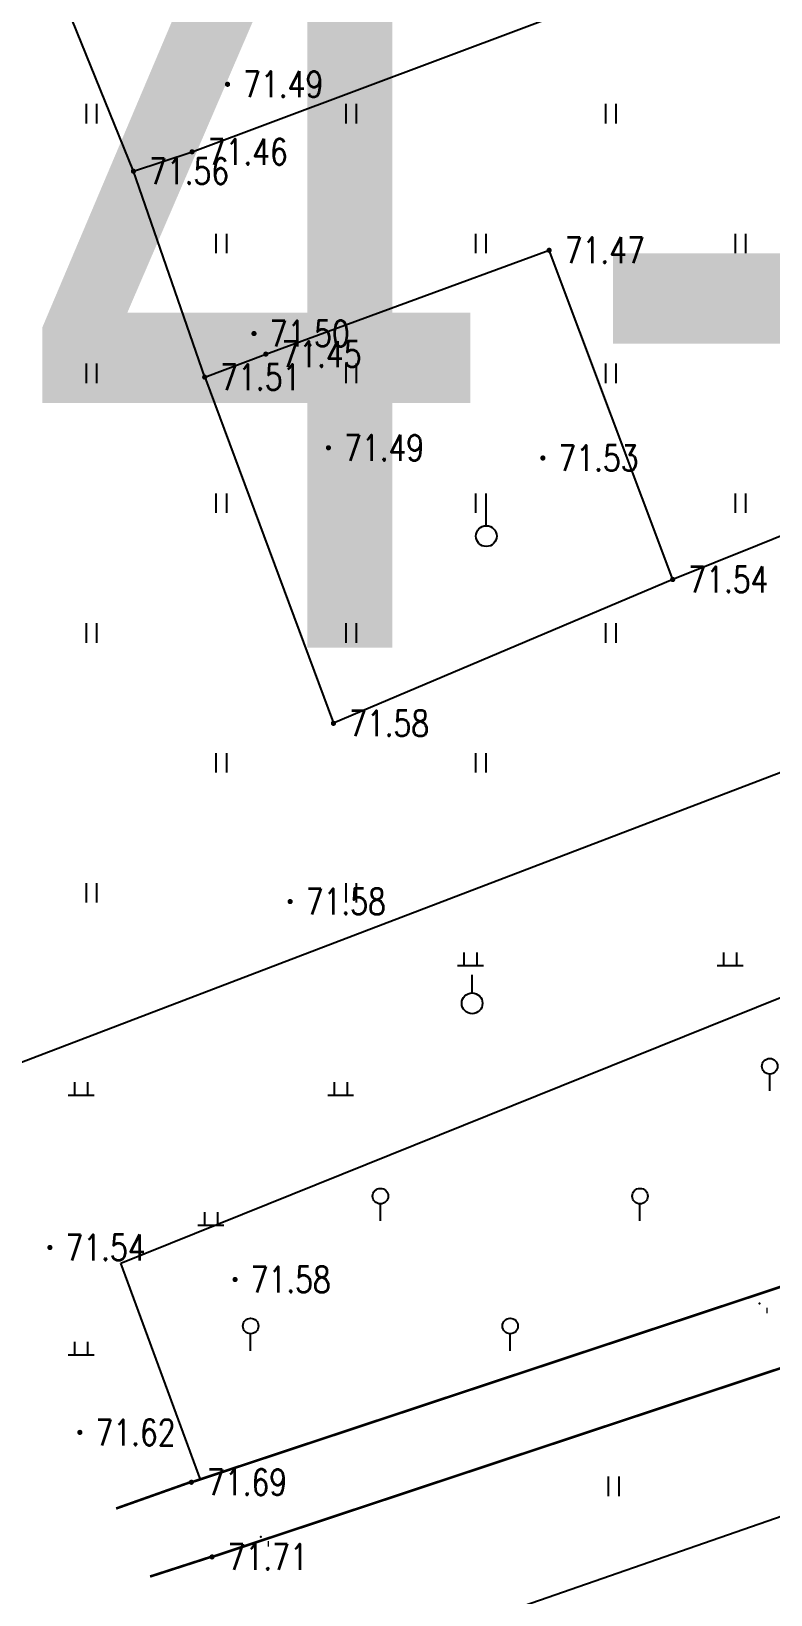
# Model space of a CAD drawing. Extents: x 10519 to 17598, y -625 to 2857.
# Drawn here: x 13729.2 to 13757.7, y 994.1 to 1054.3 of the extents above; entities that cross this region are included whole.
import ezdxf
from ezdxf.enums import TextEntityAlignment as Align

# ---------------------------------------------------------------- set-up
doc = ezdxf.new("R2010")
doc.units = 0
doc.header["$MEASUREMENT"] = 0
for name, pattern in [('CENTER', [2, 1.25, -0.25, 0.25, -0.25]), ('CENTERX2', [4, 2.5, -0.5, 0.5, -0.5]), ('X3', [5, 4, -1])]:
    doc.linetypes.add(name, pattern=pattern)
doc.layers.get('0').update_dxf_attribs({"linetype": 'CONTINUOUS'})
for name, color, linetype in [('0-现状单位', 7, 'CONTINUOUS'), ('00000衢化东路中线', 1, 'CENTER'), ('00000道路边线', 2, 'CONTINUOUS'), ('0000原地形', 252, 'CONTINUOUS'), ('ASSIST', 252, 'CONTINUOUS'), ('GCD', 224, 'CONTINUOUS')]:
    doc.layers.add(name, color=color, linetype=linetype)
doc.styles.add('HZ', font='txt8.shx', dxfattribs={"width": 0.8, "bigfont": 'hz.shx'})
doc.styles.get("Standard").update_dxf_attribs({"font": 'txt8.shx', "width": 0.8, "bigfont": 'hz.shx'})
doc.styles.add('黑体', font='SIMHEI.TTF', dxfattribs={"width": 0.8})
doc.linetypes.add('1161', pattern='A,0,[149,AAA.SHX,S=0.1,R=0,X=0,Y=0],-1.6', length=1.6)

# ---------------------------------------------------------------- blocks, each defined once
blk = doc.blocks.new('GC200')
at = {"linetype": 'Continuous', "const_width": 0.2, "flags": 128}
blk.add_lwpolyline([(-0.1, 0, 1), (0.1, 0, 1)], format="xyb", close=True, dxfattribs=at)

msp = doc.modelspace()

# ---------------------------------------------------------------- linework, layer by layer
at = {"layer": '00000衢化东路中线', "color": 6, "linetype": 'CENTERX2', "ltscale": 6}
msp.add_arc((13236.988, 813.757), 600, 17.868144, 32.775163, dxfattribs=at)
msp.add_arc((13236.988, 813.757), 600, 17.868144, 32.775163, dxfattribs=at)
at = {"layer": '00000道路边线', "const_width": 0.4}
for points in [[(13756.603, 1148.308, -0.065136), (13825.178, 1003.376, 0.065136), (13756.603, 1148.308), (13576.295, 1428.357, -0.410529), (13583.517, 1462.739), (13652.854, 1508.626, -0.224647), (14318.381, 1604.23), (14655.468, 1500.221), (14721.808, 1482.843, -0.010771), (14723.879, 1482.253), (15171.602, 1344.107)], [(13722.932, 1134.042, -0.067825), (13790.915, 992.331, 0.067825), (13722.932, 1134.042, 0.414766), (13688.26, 1141.132), (13432.656, 971.971, 0.558152), (13433.473, 946.449), (13701.235, 792.911, 0.259948), (13720.713, 792.678), (13824.314, 848.824, 0.361072), (13831.443, 866.614), (13790.915, 992.331)], [(13739.366, 1137.21, -0.065136), (13805.667, 997.086, 0.065136), (13739.366, 1137.21), (13735.992, 1142.451), (13739.366, 1137.21)], [(13693.522, 1138.618, -0.414763), (13721.259, 1132.946, -0.067828), (13789.011, 991.717, 0.067828), (13721.259, 1132.946, 0.414763), (13693.522, 1138.618), (13435.415, 967.801, 0.558152), (13435.96, 950.787), (13704.258, 796.942, 0.259948), (13719.841, 796.755), (13824.197, 853.31, 0.361072), (13829.425, 866.356), (13789.177, 991.203)], [(13805.667, 997.086), (13841.162, 886.984, 1), (13845.921, 888.518), (13810.426, 998.621, 0.065136), (13743.57, 1139.917, -0.065136), (13810.426, 998.621)]]:
    msp.add_lwpolyline(points, format="xyb", dxfattribs=at)
at = {"layer": '0000原地形', "linetype": 'Continuous'}
for p, q in [((13735.363, 1049.616, 71.506), (13775.892, 1064.791, 71.506)), ((13735.363, 1049.616, 71.506), (13775.892, 1064.791, 71.506)), ((13733.103, 1048.869, 71.506), (13728.209, 1060.976, 71.506)), ((13733.103, 1048.869, 71.506), (13728.209, 1060.976, 71.506)), ((13733.103, 1048.869, 71.506), (13735.363, 1049.616, 71.506)), ((13733.103, 1048.869, 71.506), (13735.363, 1049.616, 71.506)), ((13735.849, 1040.941, 71.506), (13733.103, 1048.869, 71.506)), ((13735.849, 1040.941, 71.506), (13733.103, 1048.869, 71.506)), ((13738.203, 1041.827, 71.506), (13749.118, 1045.825, 71.506)), ((13738.203, 1041.827, 71.506), (13749.118, 1045.825, 71.506)), ((13753.879, 1033.148, 71.544), (13749.118, 1045.825, 71.544)), ((13753.879, 1033.148, 71.544), (13749.118, 1045.825, 71.544)), ((13777.679, 1042.748, 71.544), (13757.14, 1034.452, 71.544)), ((13777.679, 1042.748, 71.544), (13757.14, 1034.452, 71.544)), ((13735.849, 1040.941, 71.506), (13738.203, 1041.827, 71.506)), ((13735.849, 1040.941, 71.506), (13738.203, 1041.827, 71.506)), ((13735.849, 1040.941, 71.506), (13740.809, 1027.61, 71.506)), ((13735.849, 1040.941, 71.506), (13740.809, 1027.61, 71.506)), ((13757.14, 1034.452, 71.544), (13753.879, 1033.148, 71.544)), ((13757.14, 1034.452, 71.544), (13753.879, 1033.148, 71.544)), ((13753.879, 1033.148, 71.544), (13740.809, 1027.61, 71.544)), ((13753.879, 1033.148, 71.544), (13740.809, 1027.61, 71.544)), ((13723.201, 1012.436), (13776.591, 1032.802)), ((13732.618, 1006.824, 71.58), (13775.528, 1024.11, 71.58)), ((13735.7, 998.455, 71.58), (13732.618, 1006.824, 71.58))]:
    msp.add_line(p, q, dxfattribs=at)
at = {"layer": '0000原地形'}
for p, q in [((13731.296, 1050.711), (13731.296, 1051.461)), ((13731.696, 1050.711), (13731.696, 1051.461)), ((13741.296, 1050.711), (13741.296, 1051.461)), ((13741.696, 1050.711), (13741.696, 1051.461)), ((13751.296, 1050.711), (13751.296, 1051.461)), ((13751.696, 1050.711), (13751.696, 1051.461)), ((13736.296, 1045.711), (13736.296, 1046.461)), ((13736.696, 1045.711), (13736.696, 1046.461)), ((13746.296, 1045.711), (13746.296, 1046.461)), ((13746.696, 1045.711), (13746.696, 1046.461)), ((13756.296, 1045.711), (13756.296, 1046.461)), ((13756.696, 1045.711), (13756.696, 1046.461)), ((13731.296, 1040.711), (13731.296, 1041.461)), ((13731.696, 1040.711), (13731.696, 1041.461)), ((13741.296, 1040.711), (13741.296, 1041.461)), ((13741.696, 1040.711), (13741.696, 1041.461)), ((13751.296, 1040.711), (13751.296, 1041.461)), ((13751.696, 1040.711), (13751.696, 1041.461)), ((13736.296, 1035.711), (13736.296, 1036.461)), ((13736.696, 1035.711), (13736.696, 1036.461)), ((13746.296, 1035.711), (13746.296, 1036.461)), ((13746.696, 1035.711), (13746.696, 1036.461)), ((13756.296, 1035.711), (13756.296, 1036.461)), ((13756.696, 1035.711), (13756.696, 1036.461)), ((13746.697, 1035.218), (13746.697, 1035.918)), ((13746.697, 1035.218), (13746.697, 1035.918)), ((13731.296, 1030.711), (13731.296, 1031.461)), ((13731.696, 1030.711), (13731.696, 1031.461)), ((13741.296, 1030.711), (13741.296, 1031.461)), ((13741.696, 1030.711), (13741.696, 1031.461)), ((13751.296, 1030.711), (13751.296, 1031.461)), ((13751.696, 1030.711), (13751.696, 1031.461)), ((13736.296, 1025.711), (13736.296, 1026.461)), ((13736.696, 1025.711), (13736.696, 1026.461)), ((13746.296, 1025.711), (13746.296, 1026.461)), ((13746.696, 1025.711), (13746.696, 1026.461)), ((13731.296, 1020.711), (13731.296, 1021.461)), ((13731.696, 1020.711), (13731.696, 1021.461)), ((13741.296, 1020.711), (13741.296, 1021.461)), ((13741.696, 1020.711), (13741.696, 1021.461)), ((13745.837, 1018.79), (13745.837, 1018.29)), ((13746.337, 1018.79), (13746.337, 1018.29)), ((13755.837, 1018.79), (13755.837, 1018.29)), ((13756.337, 1018.79), (13756.337, 1018.29)), ((13745.587, 1018.29), (13746.587, 1018.29)), ((13755.587, 1018.29), (13756.587, 1018.29)), ((13746.151, 1017.23), (13746.151, 1017.93)), ((13746.151, 1017.23), (13746.151, 1017.93)), ((13730.837, 1013.79), (13730.837, 1013.29)), ((13731.337, 1013.79), (13731.337, 1013.29)), ((13740.837, 1013.79), (13740.837, 1013.29)), ((13741.337, 1013.79), (13741.337, 1013.29)), ((13757.618, 1013.455), (13757.618, 1014.105)), ((13730.587, 1013.29), (13731.587, 1013.29)), ((13740.587, 1013.29), (13741.587, 1013.29)), ((13742.618, 1008.455), (13742.618, 1009.105)), ((13752.618, 1008.455), (13752.618, 1009.105)), ((13735.837, 1008.79), (13735.837, 1008.29)), ((13736.337, 1008.79), (13736.337, 1008.29)), ((13735.587, 1008.29), (13736.587, 1008.29)), ((13730.837, 1003.79), (13730.837, 1003.29)), ((13731.337, 1003.79), (13731.337, 1003.29)), ((13737.618, 1003.455), (13737.618, 1004.105)), ((13747.618, 1003.455), (13747.618, 1004.105)), ((13730.587, 1003.29), (13731.587, 1003.29)), ((13751.41, 997.854), (13751.41, 998.604)), ((13751.81, 997.854), (13751.81, 998.604))]:
    msp.add_line(p, q, dxfattribs=at)
at = {"layer": '0000原地形', "linetype": '1161'}
msp.add_line((13737.854, 990.07), (13772.919, 1002.255), dxfattribs=at)
at = {"layer": '0000原地形', "linetype": 'Continuous', "const_width": 0.1, "flags": 128}
for points in [[(13806.187, 1021.77), (13774.48, 1011.217), (13759.909, 1006.535), (13735.336, 998.388)], [(13806.187, 1021.77), (13774.48, 1011.217), (13759.909, 1006.535), (13735.336, 998.388)], [(13736.082, 995.513), (13736.082, 995.513), (13736.082, 995.513), (13736.082, 995.513), (13733.744, 994.758)]]:
    msp.add_lwpolyline(points, dxfattribs=at)
at = {"layer": '0000原地形', "linetype": 'Continuous', "const_width": 0.1, "elevation": 71.712, "flags": 128}
msp.add_lwpolyline([(13736.132, 995.513), (13760.512, 1003.603), (13774.416, 1008.195), (13807.168, 1018.931)], dxfattribs=at)
msp.add_lwpolyline([(13736.132, 995.513), (13760.512, 1003.603), (13774.416, 1008.195), (13807.168, 1018.931)], dxfattribs=at)
at = {"layer": '0000原地形', "linetype": 'X3', "flags": 128}
msp.add_lwpolyline([(13732.437, 997.378, 0.1, 0.1, 0), (13735.286, 998.388, 0.1, 0.1, 0), (13735.286, 998.388, 0.1, 0.1, 0), (13735.286, 998.388, 0, 0, 0)], format="xyseb", dxfattribs=at)
at = {"layer": '0000原地形'}
for centre, major_axis, start_param, end_param in [((13746.697, 1034.818), (-0.283, 0.283), 3.926991, 10.210176), ((13746.697, 1034.818), (-0.283, 0.283), 3.926991, 10.210176), ((13746.151, 1016.83), (0.283, 0.283), 5.497787, 11.780972), ((13746.151, 1016.83), (0.283, 0.283), 5.497787, 11.780972), ((13757.618, 1014.405), (-0.212, 0.212), 3.926991, 10.210176), ((13742.618, 1009.405), (-0.212, 0.212), 3.926991, 10.210176), ((13752.618, 1009.405), (-0.212, 0.212), 3.926991, 10.210176), ((13737.618, 1004.405), (-0.212, 0.212), 3.926991, 10.210176), ((13747.618, 1004.405), (-0.212, 0.212), 3.926991, 10.210176)]:
    msp.add_ellipse(centre, major_axis=major_axis, ratio=1, start_param=start_param, end_param=end_param, dxfattribs=at)
at = {"layer": '0000原地形', "linetype": 'Continuous'}
for p in [(13757.227, 1005.274, 71.637), (13738.007, 996.293, 71.631)]:
    msp.add_point(p, dxfattribs=at)

# ---------------------------------------------------------------- block references
at = {"layer": 'ASSIST', "color": 252}
ref = msp.add_blockref('GC200', (13736.132, 995.513, 71.712), dxfattribs=dict(at, xscale=0.5, yscale=0.5, zscale=0.5))
ref.add_attrib('height', '71.71', dxfattribs={"layer": 'GCD', "linetype": 'Continuous', "height": 1, "style": 'HZ', "width": 0.8}).set_placement((13736.732, 995.513, 71.712), align=Align.MIDDLE_LEFT)
at = {"layer": 'GCD', "linetype": 'Continuous'}
ref = msp.add_blockref('GC200', (13736.73, 1052.215, 71.486), dxfattribs=dict(at, xscale=0.5, yscale=0.5, zscale=0.5))
ref.add_attrib('height', '71.49', dxfattribs={"linetype": 'Continuous', "height": 1, "style": 'HZ', "width": 0.8}).set_placement((13737.33, 1052.215, 71.486), align=Align.MIDDLE_LEFT)
ref = msp.add_blockref('GC200', (13736.73, 1052.215, 71.486), dxfattribs=dict(at, xscale=0.5, yscale=0.5, zscale=0.5))
ref.add_attrib('height', '71.49', dxfattribs={"linetype": 'Continuous', "height": 1, "style": 'HZ', "width": 0.8}).set_placement((13737.33, 1052.215, 71.486), align=Align.MIDDLE_LEFT)
ref = msp.add_blockref('GC200', (13735.363, 1049.616, 71.461), dxfattribs=dict(at, xscale=0.5, yscale=0.5, zscale=0.5))
ref.add_attrib('height', '71.46', dxfattribs={"linetype": 'Continuous', "height": 1, "style": 'HZ', "width": 0.8}).set_placement((13735.963, 1049.616, 71.461), align=Align.MIDDLE_LEFT)
ref = msp.add_blockref('GC200', (13735.363, 1049.616, 71.461), dxfattribs=dict(at, xscale=0.5, yscale=0.5, zscale=0.5))
ref.add_attrib('height', '71.46', dxfattribs={"linetype": 'Continuous', "height": 1, "style": 'HZ', "width": 0.8}).set_placement((13735.963, 1049.616, 71.461), align=Align.MIDDLE_LEFT)
ref = msp.add_blockref('GC200', (13733.103, 1048.869, 71.556), dxfattribs=dict(at, xscale=0.5, yscale=0.5, zscale=0.5))
ref.add_attrib('height', '71.56', dxfattribs={"linetype": 'Continuous', "height": 1, "style": 'HZ', "width": 0.8}).set_placement((13733.703, 1048.869, 71.556), align=Align.MIDDLE_LEFT)
ref = msp.add_blockref('GC200', (13733.103, 1048.869, 71.556), dxfattribs=dict(at, xscale=0.5, yscale=0.5, zscale=0.5))
ref.add_attrib('height', '71.56', dxfattribs={"linetype": 'Continuous', "height": 1, "style": 'HZ', "width": 0.8}).set_placement((13733.703, 1048.869, 71.556), align=Align.MIDDLE_LEFT)
ref = msp.add_blockref('GC200', (13749.118, 1045.825, 71.466), dxfattribs=dict(at, xscale=0.5, yscale=0.5, zscale=0.5))
ref.add_attrib('height', '71.47', dxfattribs={"linetype": 'Continuous', "height": 1, "style": 'HZ', "width": 0.8}).set_placement((13749.718, 1045.825, 71.466), align=Align.MIDDLE_LEFT)
ref = msp.add_blockref('GC200', (13749.118, 1045.825, 71.466), dxfattribs=dict(at, xscale=0.5, yscale=0.5, zscale=0.5))
ref.add_attrib('height', '71.47', dxfattribs={"linetype": 'Continuous', "height": 1, "style": 'HZ', "width": 0.8}).set_placement((13749.718, 1045.825, 71.466), align=Align.MIDDLE_LEFT)
ref = msp.add_blockref('GC200', (13737.748, 1042.618, 71.496), dxfattribs=dict(at, xscale=0.5, yscale=0.5, zscale=0.5))
ref.add_attrib('height', '71.50', dxfattribs={"linetype": 'Continuous', "height": 1, "style": 'HZ', "width": 0.8}).set_placement((13738.348, 1042.618, 71.496), align=Align.MIDDLE_LEFT)
ref = msp.add_blockref('GC200', (13737.748, 1042.618, 71.496), dxfattribs=dict(at, xscale=0.5, yscale=0.5, zscale=0.5))
ref.add_attrib('height', '71.50', dxfattribs={"linetype": 'Continuous', "height": 1, "style": 'HZ', "width": 0.8}).set_placement((13738.348, 1042.618, 71.496), align=Align.MIDDLE_LEFT)
ref = msp.add_blockref('GC200', (13738.203, 1041.827, 71.448), dxfattribs=dict(at, xscale=0.5, yscale=0.5, zscale=0.5))
ref.add_attrib('height', '71.45', dxfattribs={"linetype": 'Continuous', "height": 1, "style": 'HZ', "width": 0.8}).set_placement((13738.803, 1041.827, 71.448), align=Align.MIDDLE_LEFT)
ref = msp.add_blockref('GC200', (13738.203, 1041.827, 71.448), dxfattribs=dict(at, xscale=0.5, yscale=0.5, zscale=0.5))
ref.add_attrib('height', '71.45', dxfattribs={"linetype": 'Continuous', "height": 1, "style": 'HZ', "width": 0.8}).set_placement((13738.803, 1041.827, 71.448), align=Align.MIDDLE_LEFT)
ref = msp.add_blockref('GC200', (13735.849, 1040.941, 71.506), dxfattribs=dict(at, xscale=0.5, yscale=0.5, zscale=0.5))
ref.add_attrib('height', '71.51', dxfattribs={"linetype": 'Continuous', "height": 1, "style": 'HZ', "width": 0.8}).set_placement((13736.449, 1040.941, 71.506), align=Align.MIDDLE_LEFT)
ref = msp.add_blockref('GC200', (13735.849, 1040.941, 71.506), dxfattribs=dict(at, xscale=0.5, yscale=0.5, zscale=0.5))
ref.add_attrib('height', '71.51', dxfattribs={"linetype": 'Continuous', "height": 1, "style": 'HZ', "width": 0.8}).set_placement((13736.449, 1040.941, 71.506), align=Align.MIDDLE_LEFT)
ref = msp.add_blockref('GC200', (13740.616, 1038.22, 71.488), dxfattribs=dict(at, xscale=0.5, yscale=0.5, zscale=0.5))
ref.add_attrib('height', '71.49', dxfattribs={"linetype": 'Continuous', "height": 1, "style": 'HZ', "width": 0.8}).set_placement((13741.216, 1038.22, 71.488), align=Align.MIDDLE_LEFT)
ref = msp.add_blockref('GC200', (13740.616, 1038.22, 71.488), dxfattribs=dict(at, xscale=0.5, yscale=0.5, zscale=0.5))
ref.add_attrib('height', '71.49', dxfattribs={"linetype": 'Continuous', "height": 1, "style": 'HZ', "width": 0.8}).set_placement((13741.216, 1038.22, 71.488), align=Align.MIDDLE_LEFT)
ref = msp.add_blockref('GC200', (13748.876, 1037.826, 71.528), dxfattribs=dict(at, xscale=0.5, yscale=0.5, zscale=0.5))
ref.add_attrib('height', '71.53', dxfattribs={"linetype": 'Continuous', "height": 1, "style": 'HZ', "width": 0.8}).set_placement((13749.476, 1037.826, 71.528), align=Align.MIDDLE_LEFT)
ref = msp.add_blockref('GC200', (13748.876, 1037.826, 71.528), dxfattribs=dict(at, xscale=0.5, yscale=0.5, zscale=0.5))
ref.add_attrib('height', '71.53', dxfattribs={"linetype": 'Continuous', "height": 1, "style": 'HZ', "width": 0.8}).set_placement((13749.476, 1037.826, 71.528), align=Align.MIDDLE_LEFT)
ref = msp.add_blockref('GC200', (13753.879, 1033.148, 71.544), dxfattribs=dict(at, xscale=0.5, yscale=0.5, zscale=0.5))
ref.add_attrib('height', '71.54', dxfattribs={"linetype": 'Continuous', "height": 1, "style": 'HZ', "width": 0.8}).set_placement((13754.479, 1033.148, 71.544), align=Align.MIDDLE_LEFT)
ref = msp.add_blockref('GC200', (13753.879, 1033.148, 71.544), dxfattribs=dict(at, xscale=0.5, yscale=0.5, zscale=0.5))
ref.add_attrib('height', '71.54', dxfattribs={"linetype": 'Continuous', "height": 1, "style": 'HZ', "width": 0.8}).set_placement((13754.479, 1033.148, 71.544), align=Align.MIDDLE_LEFT)
ref = msp.add_blockref('GC200', (13740.809, 1027.61, 71.576), dxfattribs=dict(at, xscale=0.5, yscale=0.5, zscale=0.5))
ref.add_attrib('height', '71.58', dxfattribs={"linetype": 'Continuous', "height": 1, "style": 'HZ', "width": 0.8}).set_placement((13741.409, 1027.61, 71.576), align=Align.MIDDLE_LEFT)
ref = msp.add_blockref('GC200', (13740.809, 1027.61, 71.576), dxfattribs=dict(at, xscale=0.5, yscale=0.5, zscale=0.5))
ref.add_attrib('height', '71.58', dxfattribs={"linetype": 'Continuous', "height": 1, "style": 'HZ', "width": 0.8}).set_placement((13741.409, 1027.61, 71.576), align=Align.MIDDLE_LEFT)
ref = msp.add_blockref('GC200', (13739.14, 1020.748, 71.575), dxfattribs=dict(at, xscale=0.5, yscale=0.5, zscale=0.5))
ref.add_attrib('height', '71.58', dxfattribs={"linetype": 'Continuous', "height": 1, "style": 'HZ', "width": 0.8}).set_placement((13739.74, 1020.748, 71.575), align=Align.MIDDLE_LEFT)
ref = msp.add_blockref('GC200', (13739.14, 1020.748, 71.575), dxfattribs=dict(at, xscale=0.5, yscale=0.5, zscale=0.5))
ref.add_attrib('height', '71.58', dxfattribs={"linetype": 'Continuous', "height": 1, "style": 'HZ', "width": 0.8}).set_placement((13739.74, 1020.748, 71.575), align=Align.MIDDLE_LEFT)
ref = msp.add_blockref('GC200', (13729.886, 1007.428, 71.535), dxfattribs=dict(at, xscale=0.5, yscale=0.5, zscale=0.5))
ref.add_attrib('height', '71.54', dxfattribs={"linetype": 'Continuous', "height": 1, "style": 'HZ', "width": 0.8}).set_placement((13730.486, 1007.428, 71.535), align=Align.MIDDLE_LEFT)
ref = msp.add_blockref('GC200', (13729.886, 1007.428, 71.535), dxfattribs=dict(at, xscale=0.5, yscale=0.5, zscale=0.5))
ref.add_attrib('height', '71.54', dxfattribs={"linetype": 'Continuous', "height": 1, "style": 'HZ', "width": 0.8}).set_placement((13730.486, 1007.428, 71.535), align=Align.MIDDLE_LEFT)
ref = msp.add_blockref('GC200', (13737.019, 1006.195, 71.583), dxfattribs=dict(at, xscale=0.5, yscale=0.5, zscale=0.5))
ref.add_attrib('height', '71.58', dxfattribs={"linetype": 'Continuous', "height": 1, "style": 'HZ', "width": 0.8}).set_placement((13737.619, 1006.195, 71.583), align=Align.MIDDLE_LEFT)
ref = msp.add_blockref('GC200', (13737.019, 1006.195, 71.583), dxfattribs=dict(at, xscale=0.5, yscale=0.5, zscale=0.5))
ref.add_attrib('height', '71.58', dxfattribs={"linetype": 'Continuous', "height": 1, "style": 'HZ', "width": 0.8}).set_placement((13737.619, 1006.195, 71.583), align=Align.MIDDLE_LEFT)
ref = msp.add_blockref('GC200', (13731.04, 1000.308, 71.618), dxfattribs=dict(at, xscale=0.5, yscale=0.5, zscale=0.5))
ref.add_attrib('height', '71.62', dxfattribs={"linetype": 'Continuous', "height": 1, "style": 'HZ', "width": 0.8}).set_placement((13731.64, 1000.308, 71.618), align=Align.MIDDLE_LEFT)
ref = msp.add_blockref('GC200', (13731.04, 1000.308, 71.618), dxfattribs=dict(at, xscale=0.5, yscale=0.5, zscale=0.5))
ref.add_attrib('height', '71.62', dxfattribs={"linetype": 'Continuous', "height": 1, "style": 'HZ', "width": 0.8}).set_placement((13731.64, 1000.308, 71.618), align=Align.MIDDLE_LEFT)
ref = msp.add_blockref('GC200', (13735.336, 998.388, 71.69), dxfattribs=dict(at, xscale=0.5, yscale=0.5, zscale=0.5))
ref.add_attrib('height', '71.69', dxfattribs={"linetype": 'Continuous', "height": 1, "style": 'HZ', "width": 0.8}).set_placement((13735.936, 998.388, 71.69), align=Align.MIDDLE_LEFT)
ref = msp.add_blockref('GC200', (13735.336, 998.388, 71.69), dxfattribs=dict(at, xscale=0.5, yscale=0.5, zscale=0.5))
ref.add_attrib('height', '71.69', dxfattribs={"linetype": 'Continuous', "height": 1, "style": 'HZ', "width": 0.8}).set_placement((13735.936, 998.388, 71.69), align=Align.MIDDLE_LEFT)
ref = msp.add_blockref('GC200', (13736.132, 995.513, 71.712), dxfattribs=dict(at, xscale=0.5, yscale=0.5, zscale=0.5))
ref.add_attrib('height', '71.71', dxfattribs={"linetype": 'Continuous', "height": 1, "style": 'HZ', "width": 0.8}).set_placement((13736.732, 995.513, 71.712), align=Align.MIDDLE_LEFT)
ref = msp.add_blockref('GC200', (13736.132, 995.513, 71.712), dxfattribs=dict(at, xscale=0.5, yscale=0.5, zscale=0.5))
ref.add_attrib('height', '71.71', dxfattribs={"linetype": 'Continuous', "height": 1, "style": 'HZ', "width": 0.8}).set_placement((13736.732, 995.513, 71.712), align=Align.MIDDLE_LEFT)

# ---------------------------------------------------------------- texts
at = {"layer": '0-现状单位', "insert": (13289.387, 1065.519), "char_height": 35, "width": 9512.37902, "attachment_point": 1, "style": '黑体'}
msp.add_mtext('衢州市柯城区花园街道2014--02号地块征收红线图', dxfattribs=at)
at = {"layer": '0000原地形', "linetype": 'Continuous', "width": 0.8}
for p in [(13757.477, 1004.899, 71.637), (13738.257, 995.918, 71.631)]:
    msp.add_text('l', height=0.2, dxfattribs=at).set_placement(p)

doc.saveas('drawing.dxf')
